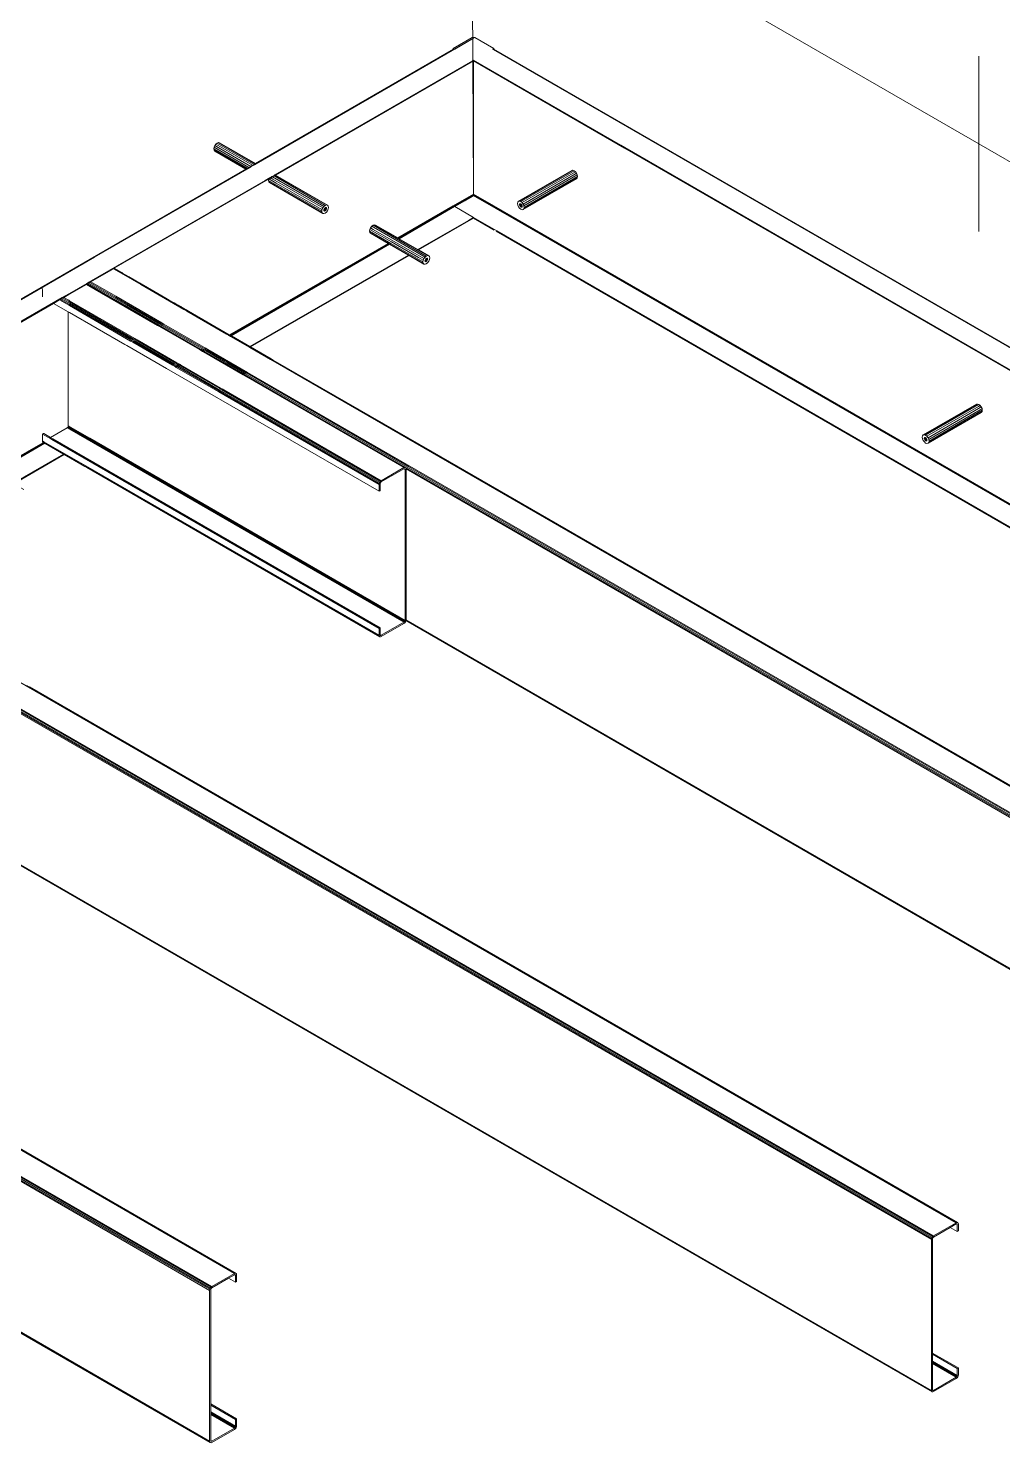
# Model space of a CAD drawing. Header units: millimetres. Extents: x 16 to 499, y 22 to 82.
# Drawn here: x 153.03 to 158.14, y 33.23 to 40.65 of the extents above; entities that cross this region are included whole.
import ezdxf

# ---------------------------------------------------------------- set-up
doc = ezdxf.new("R2010")
doc.units = ezdxf.units.MM
doc.layers.add('BARRAS_DE_ACERO', color=7, linetype='Continuous', lineweight=9)
doc.layers.add('COTAS', color=13, linetype='Continuous', lineweight=9)

msp = doc.modelspace()

# ---------------------------------------------------------------- linework, layer by layer
at = {"layer": 'BARRAS_DE_ACERO'}
for p, q in [((155.3673, 40.5943), (154.2274, 39.9362)), ((155.3602, 40.5984), (155.3629, 40.5994)), ((155.3651, 40.5956), (155.3602, 40.5984)), ((155.3652, 40.5989), (155.3629, 40.5994)), ((155.3673, 40.5943), (155.3651, 40.5956)), ((155.3673, 40.5978), (155.3652, 40.5989)), ((155.3673, 40.5969), (155.3716, 40.5994)), ((155.3743, 40.5984), (155.3673, 40.5944)), ((155.3673, 40.5943), (155.3673, 40.5944)), ((154.2233, 39.9364), (155.2625, 40.5364)), ((155.2619, 40.5368), (154.2245, 39.9379)), ((154.3264, 39.879), (155.362, 40.4769)), ((154.3299, 39.877), (155.3673, 40.476)), ((155.2612, 40.5372), (155.2612, 40.5413)), ((155.2612, 40.5372), (155.2619, 40.5368)), ((155.2634, 40.5377), (155.2619, 40.5368)), ((155.2655, 40.5382), (155.2634, 40.5377)), ((156.1391, 40.0345), (155.3673, 40.48)), ((156.1256, 40.0381), (155.3673, 40.476)), ((155.4663, 40.5372), (155.4698, 40.5352)), ((155.4663, 40.5372), (155.4698, 40.5352)), ((155.4712, 40.5377), (155.4689, 40.5382)), ((155.4733, 40.5413), (155.4692, 40.5389)), ((155.4698, 40.5352), (165.3226, 34.8467)), ((155.4698, 40.5352), (165.3226, 34.8467)), ((155.4698, 40.5352), (155.4698, 40.5352)), ((155.4712, 40.5377), (155.4727, 40.5369)), ((155.4733, 40.5372), (155.4727, 40.5369)), ((155.4727, 40.5369), (165.3276, 34.8472)), ((155.4733, 40.5413), (155.4733, 40.5372)), ((154.0074, 40.0232), (154.0113, 40.0321)), ((154.0113, 40.0321), (154.017, 40.0398)), ((154.017, 40.0398), (154.0238, 40.0453)), ((154.0305, 40.0476), (154.0238, 40.0453)), ((154.0238, 40.0453), (154.2171, 39.9336)), ((154.0305, 40.0476), (154.0363, 40.0465)), ((154.0363, 40.0465), (154.2245, 39.9379)), ((156.1256, 40.0381), (156.1585, 40.0192)), ((156.1604, 40.0221), (156.1391, 40.0345)), ((154.0061, 40.0146), (154.0074, 40.0232)), ((154.1818, 39.9132), (154.0061, 40.0146)), ((154.0074, 40.0076), (154.1764, 39.9101)), ((154.0074, 40.0076), (154.0113, 40.0032)), ((158.2505, 38.8113), (156.1585, 40.0192)), ((156.1604, 40.0221), (158.2468, 38.8175)), ((154.1924, 39.9159), (153.3813, 39.4477)), ((154.1764, 39.91), (154.1745, 39.909)), ((154.1818, 39.9132), (154.1764, 39.9101)), ((154.1909, 39.9177), (154.177, 39.9097)), ((154.1995, 39.9234), (154.1899, 39.9179)), ((154.1909, 39.9177), (154.1999, 39.9229)), ((154.1924, 39.9159), (154.1986, 39.9195)), ((154.2024, 39.9218), (154.1986, 39.9195)), ((154.1995, 39.9234), (154.2091, 39.9289)), ((154.2001, 39.9231), (154.1999, 39.9229)), ((154.204, 39.9252), (154.2001, 39.9231)), ((154.2124, 39.9275), (154.2024, 39.9218)), ((154.204, 39.9252), (154.2102, 39.9288)), ((154.2171, 39.9336), (154.2095, 39.9292)), ((154.2233, 39.9364), (154.2102, 39.9288)), ((154.2198, 39.9318), (154.2124, 39.9275)), ((154.2274, 39.9362), (154.2198, 39.9318)), ((154.2245, 39.9379), (154.2226, 39.9368)), ((154.3114, 39.8704), (154.3243, 39.8778)), ((154.3243, 39.8778), (154.3245, 39.8779)), ((154.3264, 39.879), (154.3245, 39.8779)), ((154.3284, 39.8762), (154.3299, 39.877)), ((154.3299, 39.877), (154.602, 39.7199)), ((155.8816, 39.9016), (155.6023, 39.7403)), ((155.608, 39.7414), (155.8873, 39.9027)), ((155.6215, 39.7336), (155.9008, 39.8949)), ((155.8873, 39.9027), (155.8816, 39.9016)), ((155.8873, 39.9027), (155.8941, 39.9003)), ((155.8926, 39.8791), (155.9066, 39.8871)), ((155.8941, 39.9003), (155.9008, 39.8949)), ((155.9008, 39.8949), (155.9066, 39.8871)), ((155.9066, 39.8871), (155.9104, 39.8783)), ((155.9117, 39.8697), (155.9104, 39.8783)), ((154.275, 39.8494), (153.352, 39.3165)), ((153.4849, 39.3892), (154.2935, 39.8561)), ((154.2975, 39.8624), (154.2921, 39.8593)), ((154.2925, 39.8493), (154.2935, 39.8561)), ((154.2925, 39.8493), (154.5718, 39.6881)), ((154.2938, 39.8423), (154.2925, 39.8493)), ((154.2948, 39.8568), (154.2935, 39.8561)), ((154.296, 39.8397), (154.2939, 39.8422)), ((154.296, 39.8397), (154.2976, 39.838)), ((154.2975, 39.8624), (154.3014, 39.8646)), ((154.2976, 39.838), (154.577, 39.6766)), ((154.301, 39.8604), (154.3048, 39.8626)), ((154.3051, 39.8668), (154.3014, 39.8646)), ((154.3048, 39.8626), (154.3151, 39.8566)), ((154.3049, 39.8626), (154.3048, 39.8626)), ((154.3049, 39.8626), (154.3086, 39.8648)), ((154.3049, 39.8626), (154.3152, 39.8567)), ((154.3051, 39.8668), (154.3084, 39.8687)), ((154.3084, 39.8687), (154.3106, 39.87)), ((154.3086, 39.8648), (154.3141, 39.8679)), ((154.3106, 39.87), (154.3108, 39.8701)), ((154.3106, 39.87), (154.3106, 39.87)), ((154.3108, 39.8701), (154.311, 39.8701)), ((154.311, 39.8701), (154.3114, 39.8704)), ((154.3141, 39.868), (154.3144, 39.8681)), ((154.3141, 39.868), (154.3141, 39.8679)), ((154.577, 39.7055), (154.3151, 39.8566)), ((154.3329, 39.8354), (154.316, 39.8451)), ((154.3279, 39.8759), (154.3225, 39.8728)), ((154.3284, 39.8762), (154.3279, 39.8759)), ((154.5962, 39.721), (154.3279, 39.8759)), ((154.3329, 39.8354), (154.5731, 39.6966)), ((155.6273, 39.697), (155.9066, 39.8583)), ((155.6311, 39.7014), (155.9104, 39.8627)), ((155.6324, 39.7085), (155.9117, 39.8697)), ((155.9066, 39.8583), (155.9104, 39.8627)), ((155.9104, 39.8627), (155.9117, 39.8697)), ((155.2612, 39.7166), (155.3546, 39.7706)), ((155.2629, 39.7157), (155.3048, 39.7399)), ((155.2638, 39.714), (155.3664, 39.7733)), ((155.3523, 39.7629), (155.2675, 39.7139)), ((155.3215, 39.7433), (155.2822, 39.7206)), ((155.3654, 39.7749), (155.3048, 39.7399)), ((155.3255, 39.7456), (155.3215, 39.7433)), ((155.3262, 39.746), (155.3255, 39.7456)), ((155.3269, 39.7464), (155.3262, 39.746)), ((155.3269, 39.7464), (155.3276, 39.7468)), ((155.3595, 39.7652), (155.3276, 39.7468)), ((155.3673, 39.7716), (155.3523, 39.7629)), ((155.3644, 39.7762), (155.3546, 39.7706)), ((155.3673, 39.7697), (155.3595, 39.7652)), ((155.3644, 39.7762), (155.3645, 39.7763)), ((155.3645, 39.7763), (155.3656, 39.7769)), ((155.3654, 39.7749), (155.3673, 39.776)), ((155.3673, 39.7779), (155.3656, 39.7769)), ((155.3665, 39.7733), (155.3664, 39.7733)), ((155.3673, 39.7738), (155.3665, 39.7733)), ((155.3673, 39.7779), (155.3673, 39.776)), ((155.3673, 39.7738), (155.3673, 39.776)), ((155.3673, 39.776), (155.3727, 39.7728)), ((155.3673, 39.7738), (155.3673, 39.7716)), ((155.4698, 39.7146), (155.3673, 39.7738)), ((155.3673, 39.7716), (155.5801, 39.6487)), ((155.3673, 39.7716), (155.3673, 39.7697)), ((155.3673, 39.7697), (155.3776, 39.7637)), ((155.3673, 39.7697), (155.3673, 39.7697)), ((155.5785, 39.6478), (155.3776, 39.7637)), ((155.5984, 39.7359), (155.5971, 39.7289)), ((155.5971, 39.7289), (155.5984, 39.7203)), ((155.5984, 39.7359), (155.6023, 39.7403)), ((154.5718, 39.6881), (154.5731, 39.6966)), ((154.5731, 39.681), (154.5718, 39.6881)), ((154.577, 39.7055), (154.5731, 39.6966)), ((154.577, 39.6766), (154.5731, 39.681)), ((154.577, 39.7055), (154.5827, 39.7132)), ((154.577, 39.6766), (154.5827, 39.6755)), ((154.5824, 39.6942), (154.5895, 39.6901)), ((154.5827, 39.7132), (154.5895, 39.7187)), ((154.5827, 39.6755), (154.5895, 39.6778)), ((154.5829, 39.6976), (154.5922, 39.6923)), ((154.5845, 39.6896), (154.5829, 39.6914)), ((154.5829, 39.6914), (154.5868, 39.6892)), ((154.5845, 39.7011), (154.5945, 39.6954)), ((154.5868, 39.6892), (154.5845, 39.6896)), ((154.5868, 39.7042), (154.5895, 39.7064)), ((154.5895, 39.6901), (154.5868, 39.6892)), ((154.5922, 39.7074), (154.5895, 39.7064)), ((154.5895, 39.7064), (154.5965, 39.7023)), ((154.5895, 39.6778), (154.5962, 39.6833)), ((154.5922, 39.7074), (154.5945, 39.7069)), ((154.596, 39.7052), (154.5922, 39.7074)), ((154.596, 39.7052), (154.5945, 39.7069)), ((154.596, 39.6989), (154.5945, 39.6954)), ((154.596, 39.7052), (154.5965, 39.7023)), ((154.596, 39.6989), (154.5965, 39.7023)), ((154.5962, 39.721), (154.602, 39.7199)), ((154.602, 39.691), (154.5962, 39.6833)), ((154.6058, 39.7155), (154.602, 39.7199)), ((154.602, 39.691), (154.6058, 39.6999)), ((154.6071, 39.7085), (154.6058, 39.7155)), ((154.6071, 39.7085), (154.6058, 39.6999)), ((154.9733, 39.5463), (155.2638, 39.714)), ((155.2682, 39.7125), (154.9768, 39.5443)), ((155.2667, 39.7135), (155.2646, 39.7123)), ((155.2675, 39.7139), (155.2667, 39.7135)), ((155.2822, 39.7206), (155.2683, 39.7126)), ((155.2683, 39.7125), (155.2683, 39.7126)), ((155.3672, 39.6554), (155.2683, 39.7125)), ((155.3673, 39.6553), (155.3639, 39.6533)), ((155.3673, 39.6513), (155.3673, 39.6553)), ((155.3673, 39.6553), (155.3674, 39.6553)), ((155.4892, 39.5849), (155.3674, 39.6553)), ((155.4733, 39.7125), (155.4698, 39.7146)), ((155.4698, 39.7146), (155.4733, 39.7126)), ((165.3261, 34.0281), (155.4733, 39.7166)), ((155.6147, 39.7268), (155.6077, 39.7228)), ((155.6077, 39.7228), (155.6082, 39.7256)), ((155.6082, 39.7193), (155.6077, 39.7228)), ((155.608, 39.7037), (155.6148, 39.6983)), ((155.6082, 39.7256), (155.6121, 39.7278)), ((155.6082, 39.7256), (155.6098, 39.7273)), ((155.6098, 39.7158), (155.6082, 39.7193)), ((155.6098, 39.7273), (155.6121, 39.7278)), ((155.6121, 39.7127), (155.6098, 39.7158)), ((155.6121, 39.7278), (155.6147, 39.7268)), ((155.6213, 39.718), (155.6121, 39.7127)), ((155.6148, 39.7105), (155.6121, 39.7127)), ((155.6148, 39.7105), (155.6218, 39.7146)), ((155.6148, 39.7105), (155.6175, 39.7096)), ((155.6148, 39.6983), (155.6215, 39.6959)), ((155.6198, 39.7216), (155.6175, 39.7247)), ((155.6175, 39.7096), (155.6213, 39.7118)), ((155.6198, 39.71), (155.6175, 39.7096)), ((155.6198, 39.71), (155.6213, 39.7118)), ((155.6218, 39.7146), (155.6213, 39.718)), ((155.6218, 39.7146), (155.6213, 39.7118)), ((155.6215, 39.6959), (155.6273, 39.697)), ((155.6273, 39.7259), (155.6301, 39.7194)), ((154.8228, 39.5839), (154.8242, 39.5925)), ((154.9341, 39.5196), (154.8228, 39.5839)), ((154.8241, 39.577), (154.8228, 39.5839)), ((154.9369, 39.5274), (154.8242, 39.5925)), ((154.828, 39.6014), (154.8419, 39.5933)), ((154.8337, 39.6091), (154.8405, 39.6146)), ((154.8405, 39.6146), (154.8473, 39.6169)), ((154.9641, 39.5432), (154.8405, 39.6146)), ((154.9666, 39.5324), (154.8428, 39.6038)), ((154.8473, 39.6169), (154.9734, 39.5441)), ((154.8473, 39.6169), (154.8529, 39.6158)), ((154.9697, 39.5484), (154.8529, 39.6158)), ((155.3673, 39.6513), (155.0794, 39.4851)), ((155.3639, 39.6533), (155.3413, 39.6402)), ((155.3639, 39.6533), (155.3639, 39.6533)), ((155.3673, 39.6513), (155.4751, 39.5891)), ((155.4892, 39.5849), (165.2236, 33.9649)), ((165.3226, 34.022), (155.5785, 39.6478)), ((154.9197, 39.5195), (154.0892, 39.0401)), ((154.0909, 39.0391), (154.9215, 39.5185)), ((154.0928, 39.038), (154.9234, 39.5174)), ((154.0947, 39.0369), (154.9253, 39.5163)), ((154.8241, 39.577), (155.1035, 39.4157)), ((154.8241, 39.577), (154.828, 39.5724)), ((154.828, 39.5724), (154.9197, 39.5195)), ((154.9198, 39.5195), (154.9215, 39.5185)), ((154.9215, 39.5185), (154.9234, 39.5174)), ((154.9234, 39.5174), (154.9253, 39.5163)), ((155.0784, 39.4458), (154.9369, 39.5274)), ((155.113, 39.4478), (154.9666, 39.5324)), ((154.9733, 39.5463), (154.9714, 39.5474)), ((154.9768, 39.5443), (154.9752, 39.5452)), ((154.9768, 39.5443), (155.076, 39.487)), ((152.091, 38.7028), (153.3813, 39.4477)), ((155.026, 39.4582), (154.1954, 38.9788)), ((154.1989, 38.9768), (155.0294, 39.4562)), ((155.0294, 39.4562), (155.1073, 39.4112)), ((155.0784, 39.4458), (155.1035, 39.4313)), ((155.0794, 39.4851), (155.1323, 39.4545)), ((155.1035, 39.4313), (155.1073, 39.4401)), ((155.1127, 39.4288), (155.1133, 39.4322)), ((155.113, 39.4478), (155.1198, 39.4533)), ((155.1148, 39.4358), (155.1133, 39.4322)), ((155.1225, 39.4269), (155.1133, 39.4322)), ((155.1171, 39.4389), (155.1148, 39.4358)), ((155.1248, 39.43), (155.1148, 39.4358)), ((155.1198, 39.4411), (155.1171, 39.4389)), ((155.1171, 39.4389), (155.1263, 39.4335)), ((155.1269, 39.437), (155.1198, 39.4411)), ((155.1225, 39.442), (155.1248, 39.4416)), ((155.1263, 39.4398), (155.1248, 39.4416)), ((155.1263, 39.4398), (155.1269, 39.437)), ((155.1263, 39.4335), (155.1269, 39.437)), ((155.1323, 39.4545), (155.1361, 39.4501)), ((155.1323, 39.4257), (155.1361, 39.4345)), ((155.1361, 39.4501), (155.1375, 39.4431)), ((155.1361, 39.4345), (155.1375, 39.4431)), ((153.4803, 39.3866), (153.3615, 39.318)), ((153.4803, 39.3866), (153.4838, 39.3886)), ((153.5801, 39.3331), (153.4838, 39.3886)), ((153.5238, 39.3668), (153.5286, 39.364)), ((153.5286, 39.364), (153.5586, 39.3466)), ((155.1021, 39.4227), (155.1035, 39.4313)), ((155.1073, 39.4112), (155.1035, 39.4157)), ((155.113, 39.4101), (155.1073, 39.4112)), ((155.113, 39.4101), (155.1198, 39.4125)), ((155.1148, 39.4242), (155.1133, 39.426)), ((155.1171, 39.4238), (155.1148, 39.4242)), ((155.1225, 39.4269), (155.1198, 39.4247)), ((155.1198, 39.4125), (155.1266, 39.4179)), ((155.1323, 39.4257), (155.1266, 39.4179)), ((153.3406, 39.3099), (153.2495, 39.2573)), ((153.2495, 39.2532), (153.3389, 39.3049)), ((153.3389, 39.3049), (153.3424, 39.3069)), ((153.3389, 39.3049), (153.712, 39.0896)), ((153.3406, 39.3099), (153.352, 39.3165)), ((153.3424, 39.3069), (153.3436, 39.3076)), ((153.3424, 39.3069), (153.7154, 39.0916)), ((153.3436, 39.3076), (153.344, 39.3079)), ((153.3436, 39.3076), (153.5089, 39.2122)), ((153.3502, 39.3114), (153.344, 39.3079)), ((153.344, 39.3079), (153.493, 39.2218)), ((153.3502, 39.3114), (153.3563, 39.315)), ((153.3502, 39.3114), (153.5486, 39.1969)), ((153.3563, 39.315), (153.3615, 39.318)), ((153.4925, 39.2364), (153.3563, 39.315)), ((153.3615, 39.318), (153.4921, 39.2426)), ((153.5586, 39.3466), (153.563, 39.3441)), ((153.5801, 39.3331), (153.6233, 39.308)), ((153.5945, 39.3258), (153.6168, 39.3129)), ((153.6168, 39.3129), (153.6247, 39.3084)), ((153.6272, 39.3058), (153.6233, 39.308)), ((153.8496, 39.1734), (153.6237, 39.3038)), ((153.6247, 39.3084), (153.6916, 39.2697)), ((153.6517, 39.2917), (153.6479, 39.2938)), ((153.6553, 39.2896), (153.6517, 39.2917)), ((153.2114, 39.2354), (152.205, 38.6544)), ((153.1975, 39.2232), (153.1664, 39.2053)), ((153.1975, 39.2232), (153.2027, 39.2262)), ((153.1975, 39.2232), (153.246, 39.1953)), ((153.2027, 39.2262), (153.246, 39.2013)), ((153.246, 39.2084), (153.2089, 39.2298)), ((153.2114, 39.2354), (153.246, 39.2553)), ((153.246, 39.2154), (153.215, 39.2333)), ((153.2202, 39.2363), (153.246, 39.2512)), ((153.246, 39.2553), (153.2495, 39.2573)), ((153.246, 39.2512), (153.2495, 39.2532)), ((153.246, 39.2154), (153.2495, 39.2134)), ((153.5932, 39.021), (153.2495, 39.2194)), ((153.2495, 39.2134), (153.588, 39.018)), ((153.7346, 39.1026), (153.4921, 39.2426)), ((153.7171, 39.0925), (153.493, 39.2218)), ((153.6796, 39.2756), (153.6684, 39.282)), ((153.685, 39.2724), (153.6796, 39.2756)), ((153.6904, 39.2693), (153.685, 39.2724)), ((153.7164, 39.2544), (153.6904, 39.2693)), ((153.7545, 39.2333), (153.6916, 39.2697)), ((153.7164, 39.2544), (153.7725, 39.222)), ((153.7545, 39.2333), (153.7729, 39.2227)), ((153.7725, 39.222), (153.7978, 39.2075)), ((153.7729, 39.2227), (153.8004, 39.2068)), ((153.1664, 39.2053), (152.2086, 38.6523)), ((153.1664, 39.2053), (153.2438, 39.1606)), ((153.2438, 38.8193), (153.2438, 39.1606)), ((153.2495, 39.1573), (153.2438, 39.1606)), ((153.246, 39.2084), (153.2495, 39.2064)), ((153.246, 39.2013), (153.2495, 39.1993)), ((153.246, 39.1953), (153.2495, 39.1933)), ((153.5819, 39.0145), (153.2495, 39.2064)), ((153.5649, 39.0171), (153.2495, 39.1993)), ((153.5705, 39.0079), (153.2495, 39.1933)), ((153.5394, 38.9899), (153.2495, 39.1573)), ((153.5486, 39.1969), (153.7232, 39.0961)), ((153.7978, 39.2075), (153.8183, 39.1956)), ((153.8004, 39.2068), (153.8188, 39.1962)), ((153.8183, 39.1956), (153.842, 39.182)), ((153.8188, 39.1962), (153.8281, 39.1908)), ((153.8281, 39.1908), (153.8326, 39.1883)), ((153.8326, 39.1883), (153.843, 39.1823)), ((153.8421, 39.1819), (153.842, 39.182)), ((153.8426, 39.1816), (153.8421, 39.1819)), ((153.8426, 39.1816), (153.8472, 39.179)), ((153.8476, 39.1796), (153.843, 39.1823)), ((153.8527, 39.1759), (153.8472, 39.179)), ((153.8516, 39.1773), (153.8476, 39.1796)), ((153.8534, 39.1712), (153.8496, 39.1734)), ((153.852, 39.1771), (153.8516, 39.1773)), ((153.852, 39.1771), (153.852, 39.1771)), ((153.852, 39.1771), (153.8535, 39.1762)), ((153.8541, 39.175), (153.8527, 39.1759)), ((153.8534, 39.1712), (153.864, 39.1651)), ((153.8578, 39.1738), (153.8535, 39.1762)), ((153.8541, 39.175), (153.857, 39.1733)), ((153.857, 39.1733), (153.8599, 39.1717)), ((153.8578, 39.1738), (153.8607, 39.172)), ((153.8599, 39.1717), (153.8613, 39.1709)), ((153.8613, 39.1708), (153.8613, 39.1709)), ((153.8614, 39.1708), (153.8613, 39.1708)), ((153.8614, 39.1708), (153.8616, 39.1707)), ((153.8616, 39.1707), (153.8656, 39.1683)), ((153.8684, 39.1676), (153.8624, 39.1711)), ((153.864, 39.1651), (154.0726, 39.0447)), ((153.864, 39.1651), (153.864, 39.1651)), ((153.8656, 39.1683), (153.8671, 39.1675)), ((153.8676, 39.1672), (153.8671, 39.1675)), ((153.8676, 39.1672), (153.8702, 39.1657)), ((153.8684, 39.1676), (153.8685, 39.1675)), ((153.8686, 39.1675), (153.8685, 39.1675)), ((153.8728, 39.1651), (153.8686, 39.1675)), ((153.8761, 39.1622), (153.8702, 39.1657)), ((153.8728, 39.1651), (154.0875, 39.041)), ((154.0868, 39.0406), (153.8761, 39.1622)), ((153.712, 39.0896), (153.7225, 39.0835)), ((153.726, 39.0855), (153.7154, 39.0916)), ((153.7338, 39.09), (153.7232, 39.0961)), ((153.7261, 39.0854), (153.726, 39.0855)), ((153.7261, 39.0854), (153.9346, 38.965)), ((153.7272, 39.0862), (153.9358, 38.9657)), ((153.7338, 39.09), (153.953, 38.9634)), ((153.7451, 39.0965), (153.7346, 39.1026)), ((153.7399, 39.0935), (153.9485, 38.9731)), ((153.7452, 39.0965), (153.7451, 39.0965)), ((153.9537, 38.9761), (153.7452, 39.0965)), ((153.55, 38.9838), (153.5394, 38.9899)), ((153.5757, 39.0109), (153.5649, 39.0171)), ((153.5811, 39.0018), (153.5705, 39.0079)), ((153.5863, 39.0048), (153.5757, 39.0109)), ((153.5925, 39.0084), (153.5819, 39.0145)), ((153.5863, 39.0048), (153.7949, 38.8843)), ((153.5986, 39.0119), (153.588, 39.018)), ((153.5925, 39.0084), (153.8011, 38.8879)), ((153.6034, 39.0151), (153.5932, 39.021)), ((153.8072, 38.8914), (153.5986, 39.0119)), ((153.6035, 39.015), (153.6034, 39.0151)), ((153.6035, 39.015), (153.6037, 39.0149)), ((153.6038, 39.0149), (153.6037, 39.0149)), ((153.6038, 39.0149), (153.6039, 39.0149)), ((153.8124, 38.8945), (153.6039, 39.0149)), ((154.0832, 39.0385), (154.0726, 39.0447)), ((154.0832, 39.0385), (154.085, 39.0375)), ((154.085, 39.0375), (154.0889, 39.0352)), ((154.0906, 39.0383), (154.0868, 39.0406)), ((154.0892, 39.0401), (154.0875, 39.041)), ((154.0889, 39.0352), (154.0937, 39.0325)), ((154.0893, 39.04), (154.0892, 39.0401)), ((154.0909, 39.0391), (154.0893, 39.04)), ((154.0925, 39.0373), (154.0906, 39.0383)), ((154.0928, 39.038), (154.0909, 39.0391)), ((154.0925, 39.0373), (154.0973, 39.0345)), ((154.0933, 39.0377), (154.0928, 39.038)), ((154.0973, 39.0345), (154.1413, 39.009)), ((154.1954, 38.9788), (154.0981, 39.0349)), ((154.1884, 38.9819), (154.1413, 39.009)), ((153.55, 38.9838), (153.5501, 38.9838)), ((153.7586, 38.8634), (153.5501, 38.9838)), ((153.9394, 38.9622), (153.9346, 38.965)), ((153.9407, 38.9629), (153.9358, 38.9657)), ((153.936, 38.9661), (153.9411, 38.9632)), ((153.9419, 38.9608), (153.9394, 38.9622)), ((153.9435, 38.9613), (153.9407, 38.9629)), ((153.9469, 38.9598), (153.9411, 38.9632)), ((153.9418, 38.9569), (153.9471, 38.9538)), ((153.9466, 38.9581), (153.9419, 38.9608)), ((153.9465, 38.9596), (153.9435, 38.9613)), ((153.9465, 38.9596), (153.948, 38.9587)), ((153.9486, 38.957), (153.9466, 38.9581)), ((153.9469, 38.9598), (153.9486, 38.9589)), ((153.9471, 38.9538), (153.9475, 38.9536)), ((153.9506, 38.9518), (153.9475, 38.9536)), ((153.948, 38.9587), (153.9481, 38.9586)), ((153.9482, 38.9586), (153.9481, 38.9586)), ((153.9518, 38.9565), (153.9482, 38.9586)), ((153.9485, 38.9731), (153.9592, 38.9669)), ((153.9486, 38.9588), (153.9486, 38.9589)), ((153.9486, 38.9588), (153.9526, 38.9565)), ((153.9506, 38.9518), (153.9524, 38.9508)), ((153.951, 38.9556), (153.9541, 38.9538)), ((153.9524, 38.9508), (153.9525, 38.9507)), ((154.1609, 38.8304), (153.9525, 38.9507)), ((153.9532, 38.9562), (153.9526, 38.9565)), ((153.9548, 38.9624), (153.953, 38.9634)), ((153.9542, 38.9557), (153.9532, 38.9562)), ((153.9644, 38.9699), (153.9537, 38.9761)), ((153.9558, 38.9528), (153.9541, 38.9538)), ((153.9576, 38.9538), (153.9542, 38.9557)), ((153.9588, 38.9601), (153.9548, 38.9624)), ((153.9558, 38.9528), (153.9559, 38.9527)), ((153.9559, 38.9527), (154.1647, 38.8322)), ((153.9571, 38.9535), (154.1585, 38.8372)), ((153.9576, 38.9538), (154.0546, 38.8978)), ((153.9588, 38.9601), (153.9602, 38.9592)), ((153.9592, 38.9669), (153.9609, 38.9659)), ((153.9636, 38.9573), (153.9602, 38.9592)), ((153.9609, 38.9659), (153.9649, 38.9636)), ((153.9637, 38.9572), (153.9636, 38.9573)), ((154.0576, 38.903), (153.9637, 38.9572)), ((153.9644, 38.9699), (153.9661, 38.9689)), ((153.9698, 38.9608), (153.9649, 38.9636)), ((153.9661, 38.9689), (153.9701, 38.9666)), ((153.9699, 38.9608), (153.9698, 38.9608)), ((154.1783, 38.8404), (153.9699, 38.9608)), ((153.9701, 38.9666), (153.9732, 38.9648)), ((153.975, 38.9638), (153.9732, 38.9648)), ((154.1835, 38.8434), (153.975, 38.9638)), ((154.1884, 38.9819), (154.3059, 38.914)), ((154.1989, 38.9768), (154.1954, 38.9788)), ((154.3068, 38.9145), (154.1989, 38.9768)), ((154.3068, 38.9145), (154.3068, 38.9145)), ((153.7586, 38.8634), (153.7587, 38.8634)), ((153.7587, 38.8634), (154.8723, 38.2204)), ((153.7897, 38.8813), (153.8061, 38.8719)), ((153.8055, 38.8782), (153.7949, 38.8843)), ((153.8011, 38.8879), (153.8117, 38.8818)), ((153.8055, 38.8782), (153.8072, 38.8772)), ((153.8178, 38.8853), (153.8072, 38.8914)), ((153.8162, 38.872), (153.8072, 38.8772)), ((153.8117, 38.8818), (153.8134, 38.8808)), ((153.823, 38.8883), (153.8124, 38.8945)), ((154.8732, 38.2618), (153.8162, 38.872)), ((153.8175, 38.8785), (153.8189, 38.8777)), ((153.8178, 38.8853), (153.8212, 38.8834)), ((153.8189, 38.8777), (153.8206, 38.8767)), ((153.8206, 38.8767), (153.8223, 38.8757)), ((153.8212, 38.8834), (153.8231, 38.8823)), ((153.8223, 38.8757), (154.0383, 38.751)), ((153.8231, 38.8823), (153.8236, 38.882)), ((153.8236, 38.882), (153.8236, 38.882)), ((153.8236, 38.882), (153.825, 38.8812)), ((153.8278, 38.8796), (153.825, 38.8812)), ((153.8278, 38.8796), (153.8284, 38.8792)), ((154.0369, 38.7588), (153.8284, 38.8792)), ((153.8288, 38.885), (153.8302, 38.8842)), ((153.8288, 38.885), (153.8288, 38.885)), ((153.8302, 38.8842), (153.8336, 38.8822)), ((153.8336, 38.8822), (154.0421, 38.7618)), ((154.0546, 38.8978), (154.1661, 38.8334)), ((154.0576, 38.903), (154.0758, 38.8925)), ((161.5592, 34.5851), (154.1835, 38.8434)), ((154.3046, 38.9107), (154.3024, 38.912)), ((153.2438, 38.8071), (153.2438, 38.8193)), ((153.2438, 38.8071), (153.2438, 38.807)), ((153.2438, 38.807), (153.2438, 38.5662)), ((154.1656, 38.8331), (154.1585, 38.8372)), ((154.161, 38.8303), (154.1609, 38.8304)), ((154.1715, 38.8242), (154.161, 38.8303)), ((154.1647, 38.8322), (154.1653, 38.8319)), ((154.1653, 38.8319), (155.0067, 38.346)), ((154.1656, 38.8331), (155.0104, 38.3453)), ((154.1661, 38.8334), (161.5488, 34.571)), ((154.1715, 38.8242), (155.0024, 38.3445)), ((155.0255, 38.3513), (154.189, 38.8343)), ((154.0475, 38.7526), (154.0369, 38.7588)), ((154.8756, 38.2675), (154.0383, 38.751)), ((154.0528, 38.7557), (154.0421, 38.7618)), ((154.8793, 38.2724), (154.0475, 38.7526)), ((154.0582, 38.7525), (154.0528, 38.7557)), ((157.7236, 38.5156), (158.0029, 38.6768)), ((157.7293, 38.5167), (158.0087, 38.678)), ((158.0154, 38.6756), (157.7361, 38.5143)), ((157.7429, 38.5089), (158.013, 38.6649)), ((157.7486, 38.4723), (158.0279, 38.6336)), ((157.7524, 38.4767), (158.0317, 38.6379)), ((158.0331, 38.645), (157.7538, 38.4837)), ((158.0087, 38.678), (158.0029, 38.6768)), ((158.013, 38.6649), (158.0221, 38.6701)), ((158.0279, 38.6624), (158.0139, 38.6543)), ((158.0221, 38.6701), (158.0279, 38.6624)), ((158.0317, 38.6536), (158.0226, 38.6483)), ((158.0279, 38.6624), (158.0317, 38.6536)), ((158.0279, 38.6336), (158.0317, 38.6379)), ((158.0317, 38.6536), (158.0331, 38.645)), ((158.0317, 38.6379), (158.0331, 38.645)), ((153.2382, 38.5531), (153.2404, 38.5549)), ((153.2404, 38.5549), (153.2422, 38.5573)), ((153.2404, 38.5549), (153.2487, 38.5501)), ((153.2422, 38.5573), (153.2434, 38.5602)), ((153.2422, 38.5573), (153.2517, 38.5518)), ((153.2434, 38.5602), (153.2435, 38.5604)), ((153.2434, 38.5602), (153.249, 38.5569)), ((153.2435, 38.5604), (153.2438, 38.5629)), ((153.2438, 38.5661), (153.2438, 38.5662)), ((153.2438, 38.5661), (153.2438, 38.5629)), ((153.2458, 38.5618), (153.2438, 38.5629)), ((153.2458, 38.5618), (153.2508, 38.5589)), ((153.2487, 38.5501), (153.2513, 38.5486)), ((153.2508, 38.5589), (153.2516, 38.5584)), ((153.2513, 38.5486), (153.2535, 38.5473)), ((153.2516, 38.5584), (153.2516, 38.5584)), ((153.3526, 38.4901), (153.2535, 38.5473)), ((153.2548, 38.5536), (153.3553, 38.4956)), ((153.3559, 38.4982), (153.255, 38.5565)), ((152.8485, 38.3237), (153.111, 38.4752)), ((152.8501, 38.3227), (153.1108, 38.4732)), ((152.852, 38.3216), (153.1165, 38.4743)), ((152.8539, 38.3205), (153.1184, 38.4732)), ((153.1137, 38.5237), (153.1081, 38.5205)), ((153.1081, 38.4879), (153.1081, 38.5205)), ((153.1081, 38.4845), (153.1089, 38.48)), ((153.1089, 38.48), (153.2517, 38.3976)), ((153.1146, 38.4754), (153.1108, 38.4732)), ((153.1129, 38.4763), (153.111, 38.4752)), ((153.1114, 38.4772), (153.1129, 38.4763)), ((153.1129, 38.4763), (153.1146, 38.4754)), ((153.1151, 38.5229), (153.1137, 38.5237)), ((153.1146, 38.4754), (153.1165, 38.4743)), ((153.1151, 38.5229), (153.142, 38.5074)), ((153.335, 38.3535), (153.1158, 38.4801)), ((153.1165, 38.4743), (153.1169, 38.474)), ((153.1169, 38.474), (153.1184, 38.4732)), ((153.1184, 38.4732), (153.12, 38.4722)), ((153.12, 38.4722), (153.1218, 38.4712)), ((153.1218, 38.4712), (153.219, 38.4151)), ((153.1469, 38.4981), (153.1364, 38.5041)), ((153.1421, 38.5074), (153.142, 38.5074)), ((153.1523, 38.495), (153.1469, 38.4981)), ((153.1505, 38.5025), (153.1526, 38.5013)), ((153.1576, 38.4919), (153.1523, 38.495)), ((153.1526, 38.5013), (153.1632, 38.4951)), ((153.1526, 38.5013), (153.1526, 38.5013)), ((154.8723, 37.5019), (153.1576, 38.4919)), ((153.3526, 38.4901), (155.0046, 37.5363)), ((153.3539, 38.4928), (153.3538, 38.4929)), ((153.3539, 38.4928), (155.0064, 37.5388)), ((153.3553, 38.4956), (155.0076, 37.5416)), ((155.0081, 37.5443), (153.3559, 38.4982)), ((157.7198, 38.5112), (157.7184, 38.5041)), ((157.7184, 38.5041), (157.7198, 38.4955)), ((157.7198, 38.5112), (157.7236, 38.5156)), ((157.7198, 38.4955), (157.7236, 38.4867)), ((157.7293, 38.479), (157.7236, 38.4867)), ((157.729, 38.498), (157.7361, 38.5021)), ((157.7293, 38.479), (157.7361, 38.4735)), ((157.7296, 38.4946), (157.7388, 38.4999)), ((157.7296, 38.4946), (157.7311, 38.491)), ((157.7334, 38.503), (157.7361, 38.5021)), ((157.7361, 38.4858), (157.7334, 38.4879)), ((157.7429, 38.5089), (157.7361, 38.5143)), ((157.7361, 38.4858), (157.7388, 38.4848)), ((157.7361, 38.4735), (157.7429, 38.4712)), ((157.7411, 38.4853), (157.7426, 38.487)), ((157.7432, 38.4899), (157.7426, 38.487)), ((157.7429, 38.4712), (157.7486, 38.4723)), ((157.7486, 38.5011), (157.7524, 38.4923)), ((157.7486, 38.4723), (157.7524, 38.4767)), ((157.7538, 38.4837), (157.7524, 38.4767)), ((152.9546, 38.2624), (153.219, 38.4151)), ((153.3421, 38.3454), (153.2517, 38.3976)), ((161.686, 34.6544), (155.1518, 38.4269)), ((155.1543, 38.4241), (161.6824, 34.6551)), ((153.3409, 38.3447), (153.3304, 38.3508)), ((154.8723, 37.466), (153.335, 38.3535)), ((153.3409, 38.3447), (154.8756, 37.4586)), ((154.8732, 37.4615), (153.3421, 38.3454)), ((155.0024, 38.338), (154.8836, 38.2694)), ((155.0046, 38.3387), (155.0024, 38.338)), ((155.0067, 38.346), (155.0104, 38.3453)), ((155.0081, 38.3347), (155.0081, 37.5443)), ((155.0104, 38.3453), (155.0129, 38.3425)), ((155.0137, 38.338), (155.0129, 38.3425)), ((155.0137, 37.5476), (155.0137, 38.338)), ((155.0137, 38.338), (161.5479, 34.5655)), ((155.0255, 38.3513), (161.5549, 34.5816)), ((154.8723, 38.2563), (154.8732, 38.2618)), ((154.8732, 38.2618), (154.8756, 38.2675)), ((154.8756, 38.2675), (154.8793, 38.2724)), ((154.8784, 38.2623), (154.8796, 38.2652)), ((154.8836, 38.2759), (154.8793, 38.2724)), ((154.8796, 38.2652), (154.8815, 38.2676)), ((154.8815, 38.2676), (154.8836, 38.2694)), ((154.8723, 38.2204), (154.878, 38.2237)), ((151.937, 37.6709), (157.7671, 34.3048)), ((157.7775, 34.3189), (152.0577, 37.6213)), ((154.878, 37.5051), (154.8723, 37.5019)), ((154.8836, 37.466), (155.0024, 37.5345)), ((154.8836, 37.4594), (155.0024, 37.528)), ((155.0046, 37.5363), (155.0024, 37.5345)), ((155.0024, 37.528), (155.0067, 37.5315)), ((155.0067, 37.5315), (155.0104, 37.5365)), ((155.0104, 37.5365), (155.0129, 37.5421)), ((155.0129, 37.5421), (155.0129, 37.5426)), ((154.8723, 37.5019), (154.8723, 37.466)), ((154.8723, 37.466), (154.8732, 37.4615)), ((154.8756, 37.4586), (154.8732, 37.4615)), ((154.8756, 37.4586), (154.8793, 37.4579)), ((154.878, 37.4692), (154.8784, 37.467)), ((154.8836, 37.466), (154.878, 37.4692)), ((154.8796, 37.4656), (154.8784, 37.467)), ((154.8815, 37.4652), (154.8784, 37.467)), ((154.8793, 37.4579), (154.8836, 37.4594)), ((154.8815, 37.4652), (154.8796, 37.4656)), ((154.8836, 37.466), (154.8815, 37.4652)), ((153.0268, 37.2029), (157.9006, 34.389)), ((157.9043, 34.3883), (153.0414, 37.196)), ((152.8924, 37.1132), (157.7662, 34.2993)), ((152.8997, 37.1221), (157.7695, 34.3105)), ((153.9854, 34.0387), (149.715, 36.5042)), ((149.9409, 36.3939), (153.9958, 34.0528)), ((154.1146, 34.1214), (150.0703, 36.4564)), ((154.1189, 34.1229), (150.0738, 36.4584)), ((152.8918, 36.3192), (157.7671, 33.5045)), ((150.9136, 35.9749), (154.1226, 34.1222)), ((150.7711, 35.8885), (153.9845, 34.0332)), ((153.9915, 34.0493), (150.7781, 35.9046)), ((150.7824, 35.0916), (153.9845, 33.2429)), ((157.7732, 34.3154), (157.7775, 34.3189)), ((157.7775, 34.3189), (157.8963, 34.3875)), ((157.7775, 34.3124), (157.8652, 34.363)), ((157.8652, 34.363), (157.8963, 34.381)), ((157.8963, 34.3875), (157.9006, 34.389)), ((157.8963, 34.381), (157.8985, 34.3817)), ((157.8963, 34.381), (157.902, 34.3777)), ((157.8985, 34.3817), (157.9015, 34.38)), ((157.9006, 34.389), (157.9043, 34.3883)), ((157.902, 34.3777), (157.9015, 34.38)), ((157.902, 34.3418), (157.9076, 34.3451)), ((157.9068, 34.3855), (157.9043, 34.3883)), ((157.9068, 34.3855), (157.9076, 34.381)), ((157.9076, 34.3451), (157.9076, 34.381)), ((157.7671, 34.3048), (157.7662, 34.2993)), ((157.7671, 34.3048), (157.7695, 34.3105)), ((157.7719, 34.3026), (157.7723, 34.3054)), ((157.7719, 33.7049), (157.7719, 34.3026)), ((157.7723, 34.3054), (157.7735, 34.3082)), ((157.7754, 34.3107), (157.7735, 34.3082)), ((157.7775, 34.3124), (157.7754, 34.3107)), ((153.9958, 34.0528), (154.1146, 34.1214)), ((153.9958, 34.0463), (154.0835, 34.0969)), ((154.1146, 34.1149), (154.0835, 34.0969)), ((154.0835, 34.0969), (154.1203, 34.0757)), ((154.1146, 34.1214), (154.1189, 34.1229)), ((154.1168, 34.1156), (154.1146, 34.1149)), ((154.1203, 34.1116), (154.1146, 34.1149)), ((154.1226, 34.1222), (154.1189, 34.1229)), ((154.1226, 34.1222), (154.1251, 34.1194)), ((154.1251, 34.1194), (154.1259, 34.1149)), ((154.1259, 34.0789), (154.1259, 34.1149)), ((153.9854, 34.0387), (153.9845, 34.0332)), ((153.9845, 34.0332), (153.9845, 33.2429)), ((153.9854, 34.0387), (153.9878, 34.0444)), ((153.9915, 34.0493), (153.9878, 34.0444)), ((153.9906, 34.0392), (153.9901, 34.0365)), ((153.9901, 33.4388), (153.9901, 34.0365)), ((153.9906, 34.0392), (153.9918, 34.0421)), ((153.9958, 34.0528), (153.9915, 34.0493)), ((153.9918, 34.0421), (153.9936, 34.0445)), ((153.9936, 34.0445), (153.9958, 34.0463)), ((154.1203, 34.0757), (154.1259, 34.0789)), ((157.7719, 33.6984), (157.7719, 33.7049)), ((157.7719, 33.7049), (157.9005, 33.6307)), ((157.7719, 33.6984), (157.7719, 33.6625)), ((157.7719, 33.6595), (157.7719, 33.6559)), ((157.8963, 33.5776), (157.7719, 33.6494)), ((157.7719, 33.5122), (157.7719, 33.6494)), ((157.8963, 33.5776), (157.7775, 33.509)), ((157.8985, 33.5793), (157.8963, 33.5776)), ((157.9005, 33.6307), (157.9076, 33.6265)), ((157.9043, 33.5795), (157.9006, 33.5745)), ((157.902, 33.6233), (157.902, 33.5874)), ((157.9068, 33.5851), (157.9043, 33.5795)), ((157.9076, 33.5906), (157.9068, 33.5851)), ((157.9076, 33.6265), (157.9076, 33.5906)), ((157.7662, 33.509), (157.7671, 33.5045)), ((157.7723, 33.51), (157.7719, 33.5122)), ((157.7775, 33.509), (157.7719, 33.5122)), ((157.7735, 33.5086), (157.7723, 33.51)), ((157.7723, 33.51), (157.7754, 33.5082)), ((157.7775, 33.5024), (157.7732, 33.5009)), ((157.7775, 33.5024), (157.8963, 33.571)), ((157.8963, 33.571), (157.9006, 33.5745)), ((153.9901, 33.4388), (154.1259, 33.3604)), ((153.9901, 33.3833), (153.9901, 33.3863)), ((153.9901, 33.3833), (153.9901, 33.2461)), ((154.1146, 33.3114), (153.9901, 33.3833)), ((154.1203, 33.3572), (154.1259, 33.3604)), ((154.1259, 33.3604), (154.1259, 33.3245)), ((154.1146, 33.3049), (153.9958, 33.2363)), ((154.1146, 33.3049), (154.1189, 33.3084)), ((154.1186, 33.3157), (154.1198, 33.3185)), ((154.1226, 33.3134), (154.1189, 33.3084)), ((154.1226, 33.3134), (154.1251, 33.319)), ((154.1259, 33.3245), (154.1251, 33.319)), ((153.9845, 33.2429), (153.9854, 33.2384)), ((153.9915, 33.2348), (153.9878, 33.2355)), ((153.9958, 33.2363), (153.9915, 33.2348))]:
    msp.add_line(p, q, dxfattribs=at)
for points in [[(155.3602, 40.5984), (155.2612, 40.5413), (155.2683, 40.5372), (155.3673, 40.5943)], [(155.3629, 40.5994), (155.3673, 40.5969), (155.3673, 40.5978), (155.3693, 40.5989), (155.3716, 40.5994), (155.3743, 40.5984), (155.4733, 40.5413)], [(155.3651, 40.5956), (155.3673, 40.5944), (155.3673, 40.5969)], [(155.2683, 40.5372), (155.2655, 40.5382), (155.2625, 40.5364)], [(155.3673, 40.476), (155.3673, 40.48), (155.362, 40.4769)], [(155.4733, 39.7166), (155.3673, 39.7779), (155.3673, 40.476)], [(155.4692, 40.5389), (155.4663, 40.5372), (155.4689, 40.5381)], [(165.3253, 34.8476), (155.4689, 40.5382), (155.4689, 40.5381)], [(154.1995, 39.9234), (154.0288, 40.022), (154.0113, 40.0321)], [(154.017, 40.0398), (154.2091, 39.9289), (154.2095, 39.9292)], [(154.2171, 39.9336), (154.2226, 39.9368), (154.0305, 40.0476)], [(152.1012, 38.7121), (152.1031, 38.7132), (154.1745, 39.909), (154.0113, 40.0032)], [(154.0061, 40.0146), (154.0074, 40.0076), (154.1764, 39.91), (154.1764, 39.9101)], [(154.1818, 39.9132), (154.1899, 39.9179), (154.0074, 40.0232)], [(152.1039, 38.7127), (153.2465, 39.3724), (154.177, 39.9097)], [(155.6215, 39.7336), (155.6148, 39.7391), (155.8941, 39.9003)], [(155.6215, 39.7336), (155.6273, 39.7259), (155.8926, 39.8791)], [(155.9104, 39.8783), (155.6311, 39.7171), (155.6324, 39.7085)], [(154.2921, 39.8593), (154.2837, 39.8544), (154.275, 39.8494)], [(154.2939, 39.8422), (154.5731, 39.681), (154.2938, 39.8423)], [(154.316, 39.8451), (154.2953, 39.8571), (154.2948, 39.8568)], [(154.301, 39.8604), (154.2956, 39.8573), (154.2953, 39.8571)], [(154.3225, 39.8728), (154.3144, 39.8681), (154.5827, 39.7132)], [(154.577, 39.7055), (154.3152, 39.8567), (154.3151, 39.8566)], [(154.3225, 39.8728), (154.5895, 39.7187), (154.5962, 39.721)], [(155.3727, 39.7728), (165.3258, 34.0264), (165.3251, 34.0247)], [(155.6023, 39.7403), (155.608, 39.7414), (155.6148, 39.7391)], [(154.5829, 39.6914), (154.5824, 39.6942), (154.5829, 39.6976), (154.5845, 39.7011)], [(154.596, 39.6989), (154.5868, 39.7042), (154.5845, 39.7011)], [(154.5945, 39.6954), (154.5922, 39.6923), (154.5895, 39.6901)], [(154.9698, 39.5483), (154.9714, 39.5474), (155.2624, 39.7154), (155.2629, 39.7157)], [(154.9733, 39.5463), (154.9752, 39.5452), (155.2646, 39.7123)], [(155.2682, 39.7125), (155.2683, 39.7126), (155.2683, 39.7126), (155.3672, 39.6554)], [(155.5984, 39.7203), (155.6023, 39.7115), (155.608, 39.7037)], [(155.6082, 39.7193), (155.6175, 39.7247), (155.6148, 39.7268), (155.6147, 39.7268)], [(155.6098, 39.7158), (155.6198, 39.7216), (155.6213, 39.718)], [(155.6324, 39.7085), (155.6311, 39.7014), (155.6273, 39.697)], [(155.6309, 39.7174), (155.6309, 39.7175), (155.6301, 39.7194), (155.6309, 39.7174), (155.6311, 39.7171)], [(154.8242, 39.5925), (154.828, 39.6014), (154.8337, 39.6091), (154.8428, 39.6038)], [(154.8419, 39.5933), (155.1073, 39.4401), (155.113, 39.4478)], [(155.3413, 39.6402), (155.076, 39.487), (155.0794, 39.4851)], [(155.4857, 39.5829), (165.2236, 33.9608), (165.2236, 33.9649), (165.3226, 34.022)], [(165.3226, 34.022), (165.3239, 34.0231), (155.5801, 39.6487)], [(154.0893, 39.04), (154.9198, 39.5195), (154.9197, 39.5195)], [(154.0981, 39.0349), (154.0964, 39.0359), (154.9269, 39.5154)], [(154.9253, 39.5163), (154.9269, 39.5154), (155.026, 39.4582), (155.0294, 39.4562)], [(154.9341, 39.5196), (155.1021, 39.4227), (155.1035, 39.4157)], [(154.9641, 39.5432), (155.1198, 39.4533), (155.1266, 39.4557)], [(154.9734, 39.5441), (155.1266, 39.4557), (155.1323, 39.4545)], [(155.1263, 39.4398), (155.1225, 39.442), (155.1198, 39.4411)], [(155.1263, 39.4335), (155.1248, 39.43), (155.1225, 39.4269)], [(153.6237, 39.3038), (153.5785, 39.3299), (153.4803, 39.3866)], [(153.5238, 39.3668), (153.4849, 39.3892), (153.4838, 39.3886)], [(155.1198, 39.4247), (155.1127, 39.4288), (155.1133, 39.426)], [(155.1198, 39.4247), (155.1171, 39.4238), (155.1133, 39.426)], [(153.5945, 39.3258), (153.5671, 39.3417), (153.563, 39.3441)], [(153.6272, 39.3058), (153.6443, 39.2959), (153.6479, 39.2938)], [(153.6684, 39.282), (153.6625, 39.2854), (153.6553, 39.2896)], [(153.2027, 39.2262), (153.2089, 39.2298), (153.215, 39.2333)], [(153.215, 39.2333), (153.2202, 39.2363), (153.246, 39.2214), (153.2495, 39.2194)], [(153.7399, 39.0935), (153.7294, 39.0996), (153.4925, 39.2364)], [(153.7272, 39.0862), (153.7166, 39.0923), (153.5089, 39.2122)], [(153.8624, 39.1711), (153.8621, 39.1712), (153.8621, 39.1713), (153.8607, 39.172)], [(153.936, 38.9661), (153.7276, 39.0864), (153.7171, 39.0925)], [(153.7225, 39.0835), (153.9312, 38.963), (153.9418, 38.9569)], [(153.5811, 39.0018), (153.5812, 39.0017), (153.7897, 38.8813)], [(154.0964, 39.0359), (154.0947, 39.0369), (154.0933, 39.0377)], [(154.3024, 38.912), (154.1946, 38.9743), (154.0937, 39.0325)], [(153.951, 38.9556), (153.9506, 38.9558), (153.9486, 38.957)], [(153.9571, 38.9535), (153.9522, 38.9563), (153.9518, 38.9565)], [(155.1543, 38.4241), (154.3064, 38.9137), (154.3059, 38.914)], [(155.1518, 38.4269), (154.3174, 38.9084), (154.3068, 38.9145)], [(153.8061, 38.8719), (153.8091, 38.8701), (154.0321, 38.7414)], [(153.8175, 38.8785), (153.817, 38.8788), (153.8134, 38.8808)], [(153.8288, 38.885), (153.8283, 38.8853), (153.823, 38.8883)], [(161.5512, 34.5766), (154.1692, 38.8386), (154.0758, 38.8925)], [(154.189, 38.8343), (154.181, 38.8389), (154.1783, 38.8404)], [(161.5592, 34.5851), (161.678, 34.6536), (154.3046, 38.9107)], [(154.0321, 38.7414), (154.8723, 38.2563), (154.8723, 38.2204)], [(154.0582, 38.7525), (154.8836, 38.2759), (155.0024, 38.3445), (155.0067, 38.346)], [(157.7429, 38.5089), (157.7486, 38.5011), (158.0139, 38.6543)], [(157.7538, 38.4837), (157.7524, 38.4923), (158.0226, 38.6483)], [(158.0087, 38.678), (158.0154, 38.6756), (158.0154, 38.6756), (158.0221, 38.6701)], [(153.1421, 38.5074), (153.1505, 38.5025), (153.2382, 38.5531)], [(153.2382, 38.5531), (153.2509, 38.5458), (155.0024, 37.5345)], [(153.249, 38.5569), (153.2508, 38.5559), (153.2513, 38.5556)], [(153.2548, 38.5536), (153.2524, 38.555), (153.2513, 38.5556)], [(153.2516, 38.5584), (153.2534, 38.5574), (153.255, 38.5565)], [(153.2517, 38.5518), (153.2565, 38.549), (153.3538, 38.4929)], [(153.12, 38.4722), (152.8556, 38.3196), (152.9546, 38.2624)], [(153.1081, 38.5205), (153.1363, 38.5042), (153.1364, 38.5041)], [(153.1158, 38.4801), (153.1081, 38.4845), (153.1081, 38.4877), (153.1081, 38.4879)], [(153.1114, 38.4772), (153.1112, 38.4774), (153.1089, 38.48)], [(153.1632, 38.4951), (154.878, 37.5051), (154.878, 37.4692)], [(157.7236, 38.5156), (157.7293, 38.5167), (157.7361, 38.5143)], [(157.7296, 38.4946), (157.729, 38.498), (157.7296, 38.5008)], [(157.7334, 38.4879), (157.7311, 38.491), (157.7411, 38.4968)], [(157.7334, 38.4879), (157.7426, 38.4933), (157.7411, 38.4968)], [(157.7361, 38.5021), (157.7388, 38.4999), (157.7411, 38.4968)], [(157.7361, 38.4858), (157.7432, 38.4899), (157.7426, 38.4933)], [(157.7411, 38.4853), (157.7388, 38.4848), (157.7426, 38.487)], [(153.2225, 38.4131), (152.9581, 38.2604), (153.011, 38.2298)], [(153.219, 38.4151), (153.2225, 38.4131), (153.3304, 38.3508)], [(155.0024, 38.338), (155.0081, 38.3347), (155.0076, 38.337)], [(154.8784, 38.2623), (154.878, 38.2596), (154.878, 38.2237)], [(152.1917, 37.6812), (153.0225, 37.2014), (157.8963, 34.3875)], [(152.0556, 37.6165), (157.7732, 34.3154), (157.7695, 34.3105)], [(155.0081, 37.5443), (155.0076, 37.5416), (155.0064, 37.5388), (155.0046, 37.5363)], [(155.0131, 37.544), (155.0129, 37.5426), (161.5512, 33.7678)], [(161.5479, 33.7751), (155.0137, 37.5476), (155.0131, 37.544), (161.5488, 33.7706)], [(153.9878, 34.0444), (149.8992, 36.4049), (149.8246, 36.448)], [(152.8918, 36.3192), (152.8916, 36.3179), (157.7695, 33.5016)], [(157.7662, 34.2993), (157.7662, 33.509), (152.9037, 36.3163)], [(150.7705, 35.0944), (150.7703, 35.0931), (153.9878, 33.2355)], [(150.7705, 35.0944), (153.9854, 33.2384), (153.9878, 33.2355)], [(157.902, 34.3777), (157.902, 34.3418), (157.8652, 34.363)], [(157.8985, 34.3817), (157.9003, 34.3814), (157.9015, 34.38)], [(154.1203, 34.0757), (154.1203, 34.1116), (154.1198, 34.1139)], [(157.7719, 33.6984), (157.902, 33.6233), (157.9076, 33.6265)], [(157.7719, 33.6595), (157.7719, 33.6625), (157.902, 33.5874)], [(157.7719, 33.6595), (157.9015, 33.5846), (157.902, 33.5874)], [(157.7719, 33.6494), (157.7719, 33.6524), (157.7719, 33.6559), (157.9003, 33.5818), (157.9015, 33.5846)], [(157.7719, 33.6524), (157.8985, 33.5793), (157.9003, 33.5818)], [(157.7671, 33.5045), (157.7695, 33.5016), (157.7732, 33.5009)], [(157.7735, 33.5086), (157.7754, 33.5082), (157.7775, 33.509)], [(153.9901, 33.3964), (153.9901, 33.4323), (153.9901, 33.4388)], [(153.9901, 33.4323), (154.1203, 33.3572), (154.1203, 33.3212), (154.1198, 33.3185), (153.9901, 33.3934), (153.9901, 33.3898)], [(154.1203, 33.3212), (153.9901, 33.3964), (153.9901, 33.3934)], [(154.1186, 33.3157), (153.9901, 33.3898), (153.9901, 33.3863)], [(154.1186, 33.3157), (154.1168, 33.3132), (153.9901, 33.3863)], [(153.9958, 33.2429), (154.1146, 33.3114), (154.1168, 33.3132)], [(153.9936, 33.2421), (153.9958, 33.2429), (153.9901, 33.2461), (153.9906, 33.2439)]]:
    msp.add_lwpolyline(points, dxfattribs=at)
for points in [[(155.2612, 39.7166), (154.9697, 39.5484), (154.9698, 39.5483), (155.2612, 39.7166)], [(155.4733, 39.7126), (155.4733, 39.7125), (165.3251, 34.0247), (155.4733, 39.7126)], [(153.1077, 39.2746), (153.1076, 39.2855), (153.1077, 39.2742), (153.1081, 39.239), (153.1077, 39.2746)], [(157.7296, 38.5008), (157.7334, 38.503), (157.7311, 38.5026), (157.7296, 38.5008)], [(155.0076, 38.337), (155.0064, 38.3384), (155.0046, 38.3387), (155.0076, 38.337)], [(154.1198, 34.1139), (154.1186, 34.1153), (154.1168, 34.1156), (154.1198, 34.1139)], [(153.9936, 33.2421), (153.9906, 33.2439), (153.9918, 33.2425), (153.9936, 33.2421)]]:
    msp.add_lwpolyline(points, close=True, dxfattribs=at)
at = {"layer": 'COTAS'}
for p, q in [((155.3673, 39.7999), (155.3509, 42.5301)), ((155.8941, 41.2655), (158.0154, 40.0407)), ((158.0154, 40.5), (158.0154, 39.5814)), ((158.0154, 39.5814), (158.0154, 40.5)), ((158.0154, 40.0407), (160.1367, 38.816))]:
    msp.add_line(p, q, dxfattribs=at)

doc.saveas('drawing.dxf')
